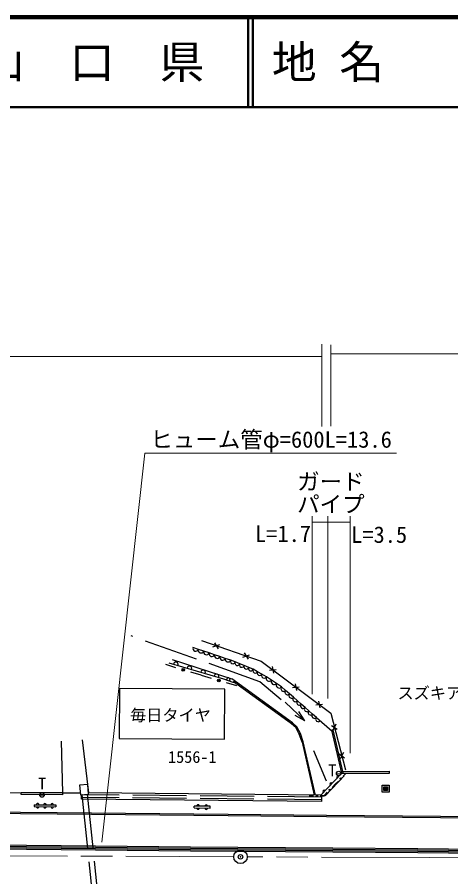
# Model space of a CAD drawing. Units: millimetres, scale not verified. Extents: x 40000 to 680000, y 20000 to 380000.
# Drawn here: x 342053 to 390293, y 284298 to 380000 of the extents above; entities that cross this region are included whole.
import ezdxf
from ezdxf.enums import TextEntityAlignment as Align

# ---------------------------------------------------------------- set-up
doc = ezdxf.new("R2010")
doc.units = ezdxf.units.MM
doc.header["$LTSCALE"] = 1000
doc.header["$PDMODE"] = 32
doc.header["$PDSIZE"] = 500
doc.linetypes.add('CHAIN', pattern=[18.5, 12, -1.5, 3.5, -1.5])
doc.linetypes.add('DASHED', pattern=[7.5, 6, -1.5])
for name, color, linetype, lineweight in [('M-BGD', 7, 'Continuous', 25), ('M-BGD-EXST', 7, 'Continuous', 25), ('M-BMK', 2, 'CHAIN', 13), ('M-BMK-HTXT', 7, 'Continuous', 13), ('M-BMK-SRVR', 3, 'Continuous', 25), ('M-STR-HTXT', 7, 'Continuous', 13), ('M-STR-STRC', 7, 'Continuous', 25), ('M-TTL', 2, 'Continuous', 140), ('M-TTL-LINE', 7, 'Continuous', 50)]:
    doc.layers.add(name, color=color, linetype=linetype, lineweight=lineweight)
doc.layers.add('M-TTL-TXT', color=7, linetype='Continuous')
doc.styles.add('ＭＳ ゴシック', font='')
doc.styles.get('ＭＳ ゴシック').set_extended_font_data('MS Gothic')

msp = doc.modelspace()

# ---------------------------------------------------------------- linework, layer by layer
at = {"layer": 'M-BGD', "linetype": 'DASHED'}
for p, q in [((369053, 306013), (354750, 311117)), ((371404, 304017), (369053, 306013)), ((375013, 298365), (376430, 294973)), ((375897, 292869), (349215, 293139)), ((349247, 293429), (350688, 279515)), ((375900, 293169), (349314, 293438)), ((349844, 293491), (351292, 279510))]:
    msp.add_line(p, q, dxfattribs=at)
at = {"layer": 'M-BGD'}
for p, q in [((362547, 310595), (369198, 308310)), ((363834, 309889), (364585, 310159)), ((363997, 310361), (364422, 309687)), ((362210, 309620), (361611, 309821)), ((362809, 309419), (362210, 309620)), ((363408, 309219), (362809, 309419)), ((364007, 309018), (363408, 309219)), ((367322, 309219), (367748, 308544)), ((359290, 308482), (365917, 306356)), ((364606, 308818), (364007, 309018)), ((365205, 308617), (364606, 308818)), ((365804, 308416), (365205, 308617)), ((366306, 308216), (365804, 308416)), ((366808, 308016), (366306, 308216)), ((367160, 308746), (367910, 309017)), ((369198, 308310), (376928, 302520)), ((358550, 307954), (359682, 307611)), ((358937, 308132), (360450, 307684)), ((360450, 307684), (361962, 307237)), ((361962, 307237), (363475, 306789)), ((367310, 307816), (366808, 308016)), ((367812, 307616), (367310, 307816)), ((368314, 307416), (367812, 307616)), ((368801, 307134), (368314, 307416)), ((370109, 307315), (370864, 307374)), ((370408, 307716), (370564, 306974)), ((362511, 306753), (361379, 307096)), ((362511, 306753), (363643, 306409)), ((363475, 306789), (364988, 306341)), ((364988, 306341), (366028, 305978)), ((369287, 306853), (368801, 307134)), ((369774, 306571), (369287, 306853)), ((370340, 306192), (369774, 306571)), ((366472, 305551), (365340, 305894)), ((366028, 305978), (366323, 305875)), ((366134, 306013), (366222, 306134)), ((372180, 301614), (366134, 306013)), ((366625, 305841), (366537, 305719)), ((367028, 305547), (366940, 305426)), ((370906, 305813), (370340, 306192)), ((371472, 305433), (370906, 305813)), ((371913, 305050), (371472, 305433)), ((372685, 305386), (373440, 305445)), ((372985, 305786), (373141, 305045)), ((353448, 305270), (353408, 299710)), ((365138, 305186), (353448, 305270)), ((365098, 299626), (365138, 305186)), ((367432, 305254), (367343, 305133)), ((367835, 304961), (367746, 304840)), ((368238, 304668), (368149, 304546)), ((368641, 304374), (368553, 304253)), ((372355, 304667), (371913, 305050)), ((372796, 304284), (372355, 304667)), ((369044, 304081), (368956, 303960)), ((369447, 303788), (369359, 303666)), ((369850, 303494), (369762, 303373)), ((374050, 301657), (371880, 303728)), ((373238, 303901), (372796, 304284)), ((373658, 303531), (373238, 303901)), ((374079, 303160), (373658, 303531)), ((375262, 303456), (376017, 303515)), ((375562, 303856), (375717, 303115)), ((370253, 303201), (370165, 303080)), ((370656, 302908), (370568, 302787)), ((371059, 302615), (370971, 302493)), ((374050, 301657), (373389, 302702)), ((374499, 302790), (374079, 303160)), ((374919, 302419), (374499, 302790)), ((375340, 302049), (374919, 302419)), ((376928, 302520), (378584, 296195)), ((371462, 302321), (371374, 302200)), ((371866, 302028), (371777, 301907)), ((372269, 301735), (372180, 301614)), ((372584, 301317), (372180, 301614)), ((374050, 301657), (372975, 302268)), ((375340, 302049), (377087, 300510)), ((372673, 301438), (372584, 301317)), ((373053, 300916), (372584, 301317)), ((373150, 301030), (373053, 300916)), ((373435, 300179), (373053, 300916)), ((373377, 300617), (373244, 300548)), ((377027, 301155), (377657, 300723)), ((377206, 300662), (377060, 300629)), ((378155, 295829), (377060, 300629)), ((377511, 301282), (377173, 300596)), ((378301, 295862), (377206, 300662)), ((353408, 299710), (365098, 299626)), ((373568, 300248), (373435, 300179)), ((373742, 299279), (373435, 300179)), ((373730, 299777), (373588, 299729)), ((377315, 300182), (377169, 300149)), ((377425, 299702), (377279, 299669)), ((347126, 293634), (346979, 299405)), ((350008, 293633), (349312, 299534)), ((373884, 299327), (373742, 299279)), ((373742, 299279), (375099, 293377)), ((374001, 298821), (373855, 298787)), ((377535, 299222), (377388, 299189)), ((377644, 298742), (377498, 298709)), ((374114, 298329), (373968, 298295)), ((374227, 297837), (374081, 297803)), ((377754, 298262), (377607, 298229)), ((377863, 297782), (377717, 297749)), ((377855, 297993), (378485, 297560)), ((378339, 298119), (378001, 297434)), ((374340, 297345), (374194, 297312)), ((374453, 296853), (374307, 296820)), ((377973, 297302), (377826, 297269)), ((378082, 296822), (377936, 296789)), ((374567, 296362), (374420, 296328)), ((374680, 295870), (374534, 295836)), ((375821, 293370), (378155, 295829)), ((378192, 296342), (378045, 296309)), ((378301, 295862), (378155, 295829)), ((378155, 295829), (383477, 295848)), ((378263, 296029), (383476, 296048)), ((378668, 295855), (378316, 295498)), ((383477, 295848), (383476, 296048)), ((374793, 295378), (374647, 295344)), ((374906, 294886), (374760, 294852)), ((376367, 293364), (378445, 295554)), ((377435, 294605), (377787, 294962)), ((325828, 293814), (342479, 293657)), ((349898, 294568), (348992, 294483)), ((348992, 294483), (349092, 293418)), ((349998, 293503), (349898, 294568)), ((375019, 294394), (374873, 294361)), ((375132, 293902), (374986, 293869)), ((377435, 294605), (377082, 294248)), ((382845, 293912), (382847, 294311)), ((383244, 293910), (382845, 293912)), ((382846, 294178), (383245, 294176)), ((382846, 294045), (383245, 294043)), ((382847, 294311), (383246, 294310)), ((382980, 294311), (382978, 293911)), ((383113, 294310), (383111, 293911)), ((383246, 294310), (383244, 293910)), ((342478, 293457), (342479, 293657)), ((347125, 293434), (342478, 293457)), ((347126, 293634), (342479, 293657)), ((347125, 293434), (347126, 293634)), ((347126, 293634), (349067, 293648)), ((349092, 293418), (349998, 293503)), ((349213, 292939), (349218, 293429)), ((375895, 292669), (349213, 292939)), ((375902, 293369), (349986, 293632)), ((374539, 293309), (375026, 293295)), ((376244, 293261), (375757, 293275)), ((375902, 293369), (375895, 292669)), ((375902, 293369), (376367, 293364)), ((376201, 293354), (376554, 293712)), ((343925, 292317), (343924, 292117)), ((343924, 292117), (346347, 292104)), ((343925, 292317), (344733, 292313)), ((344733, 292313), (345541, 292309)), ((345541, 292309), (346348, 292304)), ((346348, 292304), (346347, 292104)), ((361735, 291969), (361736, 292169)), ((361735, 291969), (363529, 291952)), ((362634, 292161), (361736, 292169)), ((363531, 292152), (362634, 292161)), ((363529, 291952), (363531, 292152))]:
    msp.add_line(p, q, dxfattribs=at)
msp.add_lwpolyline([(375253, 293375), (373886, 299320), (373573, 300238), (373172, 301011), (372677, 301435), (372269, 301735), (365917, 306356)], dxfattribs=at)
msp.add_lwpolyline([(382644, 293712), (382647, 294512), (383447, 294509), (383444, 293709)], close=True, dxfattribs=at)
for centre, radius in [((360531, 307353), 150), ((360531, 307353), 99), ((360531, 307353), 49), ((364491, 306152), 150), ((364491, 306152), 99), ((364491, 306152), 49), ((378051, 295230), 75), ((378051, 295230), 49.5), ((378051, 295230), 24.5), ((376818, 293980), 75), ((376818, 293980), 49.5), ((376818, 293980), 24.5), ((375392, 293285), 75), ((375392, 293285), 49.5), ((375392, 293285), 24.5)]:
    msp.add_circle(centre, radius, dxfattribs=at)
for centre, radius, start, end in [((361916, 309736), 316, 164.42345, 338.53684), ((362515, 309535), 316, 164.42345, 338.53684), ((363114, 309335), 316, 164.42492, 338.53709), ((363713, 309134), 316, 164.42284, 338.53745), ((359704, 307941), 265, 335.97012, 171.0518), ((364312, 308933), 316, 164.42251, 338.5395), ((364911, 308733), 316, 164.422, 338.53772), ((365510, 308532), 316, 164.42345, 338.53684), ((366044, 308290), 272, 152.29826, 344.2438), ((366547, 308090), 272, 152.29826, 344.2438), ((361216, 307494), 265, 335.96905, 171.05226), ((362729, 307046), 265, 335.96723, 171.05407), ((367049, 307890), 272, 152.2965, 344.24557), ((367551, 307690), 272, 152.29752, 344.24533), ((368053, 307490), 272, 152.29608, 344.24401), ((368548, 307259), 282, 146.20385, 333.68657), ((364241, 306598), 265, 335.96995, 171.05406), ((365539, 306248), 206, 313.72659, 187.81241), ((369035, 306978), 282, 146.20691, 333.68629), ((369521, 306696), 282, 146.20385, 333.68657), ((370081, 306418), 344, 153.43933, 318.8951), ((370647, 306038), 344, 153.43933, 318.8951), ((371213, 305659), 344, 153.43933, 318.8951), ((371688, 305236), 292, 137.55448, 320.55818), ((372129, 304853), 292, 137.55711, 320.55535), ((372571, 304470), 292, 137.55793, 320.55601), ((373012, 304087), 292, 137.55524, 320.55871), ((373435, 303701), 281, 134.69381, 322.53608), ((373856, 303331), 281, 134.69443, 322.53411), ((374276, 302961), 281, 134.69588, 322.53555), ((374697, 302590), 281, 134.69507, 322.53482), ((375117, 302220), 281, 134.6965, 322.53339), ((375537, 301849), 281, 134.69462, 322.5368), ((377019, 294570), 193, 59.43526, 213.56758), ((377797, 295389), 193, 59.43526, 213.56758), ((376242, 293750), 193, 59.43526, 213.56758), ((344328, 292100), 135, 173.53345, 5.88662), ((344329, 292329), 135, 353.53345, 185.88662), ((345136, 292096), 135, 173.53336, 5.88671), ((345137, 292325), 135, 353.53345, 185.88662), ((345943, 292092), 135, 173.53345, 5.88662), ((345945, 292321), 135, 353.5324, 185.88777), ((362183, 291965), 150, 179.25359, 359.62119), ((362185, 292166), 150, 359.25359, 179.62119), ((363080, 291956), 150, 179.25263, 359.62223), ((363082, 292157), 150, 359.25359, 179.62119)]:
    msp.add_arc(centre, radius, start, end, dxfattribs=at)
at = {"layer": 'M-BGD-EXST'}
for p, q in [((377573, 295805), (378073, 295779)), ((344563, 293423), (345063, 293397))]:
    msp.add_line(p, q, dxfattribs=at)
for centre in [(377823, 295792), (344813, 293410)]:
    msp.add_circle(centre, 250, dxfattribs=at)
at = {"layer": 'M-BMK'}
msp.add_line((366145, 286517), (267582, 287015), dxfattribs=at)
msp.add_lwpolyline([(466162, 287045), (397190, 286494), (387890, 286456), (367645, 286518)], dxfattribs=at)
at = {"layer": 'M-BMK-SRVR'}
msp.add_circle((366895, 286514), 750, dxfattribs=at)
msp.add_point((366895, 286514), dxfattribs=at)
at = {"layer": 'M-STR-HTXT'}
for p, q in [((375946, 343582), (375946, 334424)), ((376956, 334452), (376956, 343515)), ((196617, 342233), (375946, 342233)), ((376956, 342533), (567769, 342532)), ((374880, 304643), (374880, 324439)), ((376629, 324450), (376629, 304136)), ((379095, 298063), (379095, 324454)), ((374880, 323789), (379095, 323789))]:
    msp.add_line(p, q, dxfattribs=at)
msp.add_lwpolyline([(384268, 331469), (356253, 331469), (351465, 288172)], dxfattribs=at)
at = {"layer": 'M-STR-STRC'}
for p, q in [((365532, 291130), (376448, 291002)), ((365534, 291280), (376451, 291152)), ((350751, 287290), (361327, 287197)), ((350752, 287439), (361328, 287347)), ((350754, 287589), (361330, 287497))]:
    msp.add_line(p, q, dxfattribs=at)
for points in [[(317777, 291721), (346484, 291450), (365534, 291280)], [(317778, 291571), (346483, 291300), (365532, 291130)], [(376448, 291002), (397587, 290833), (424343, 290623)], [(376451, 291152), (397588, 290983), (424346, 290773)], [(274147, 288098), (288242, 288003), (302293, 287964), (315233, 287934), (327930, 287908), (339225, 287851), (350755, 287739), (361331, 287647)], [(274144, 287648), (288240, 287553), (302291, 287514), (315232, 287484), (327929, 287458), (339222, 287401), (350751, 287290)], [(274145, 287798), (288241, 287703), (302292, 287664), (315233, 287634), (327929, 287608), (339223, 287551), (350752, 287439)], [(274146, 287948), (288241, 287853), (302292, 287814), (315233, 287784), (327930, 287758), (339224, 287701), (350754, 287589)], [(361327, 287197), (377164, 287068), (386633, 286994), (396900, 286890), (399474, 286886)], [(361328, 287347), (377165, 287218), (386634, 287144), (396900, 287040)], [(361330, 287497), (377166, 287368), (386635, 287294), (396901, 287190)], [(361331, 287647), (377168, 287518), (386637, 287444), (396902, 287340)]]:
    msp.add_lwpolyline(points, dxfattribs=at)
at = {"layer": 'M-TTL'}
msp.add_line((680000, 380000), (40000, 380000), dxfattribs=at)
at = {"layer": 'M-TTL-LINE'}
for p, q in [((367750, 380000), (367750, 370000)), ((368250, 380000), (368250, 370000)), ((40000, 370000), (680000, 370000))]:
    msp.add_line(p, q, dxfattribs=at)

# ---------------------------------------------------------------- texts
at = {"layer": 'M-BGD-EXST', "style": 'ＭＳ ゴシック'}
for p in [(377110, 296149), (344835, 294688)]:
    msp.add_text('T', height=1320, dxfattribs=at).set_placement(p, align=Align.MIDDLE_CENTER)
at = {"layer": 'M-BMK-HTXT', "style": 'ＭＳ ゴシック'}
for s, p in [('スズキアリーナ防府', (392462, 304752)), ('毎日タイヤ', (359107, 302298)), ('1556-1', (361536, 297638))]:
    msp.add_text(s, height=1320, dxfattribs=at).set_placement(p, align=Align.MIDDLE_CENTER)
at = {"layer": 'M-STR-HTXT', "style": 'ＭＳ ゴシック'}
msp.add_text('ヒューム管φ=600L=13.6', height=1833, dxfattribs=at).set_placement((370302, 331521), align=Align.BOTTOM_CENTER)
for s, p in [('ガード', (376951, 328302)), ('パイプ', (376951, 325779)), ('L=1.7', (371624, 322494)), ('L=3.5', (382321, 322393))]:
    msp.add_text(s, height=1833, dxfattribs=at).set_placement(p, align=Align.MIDDLE_CENTER)
at = {"layer": 'M-TTL-TXT', "style": 'ＭＳ ゴシック'}
msp.add_text('山\u3000口\u3000県', height=3666, dxfattribs=at).set_placement((350375, 375000), align=Align.MIDDLE_CENTER)
msp.add_text('地 名', height=3666, dxfattribs=at).set_placement((370380, 375000), align=Align.MIDDLE_LEFT)

doc.saveas('drawing.dxf')
